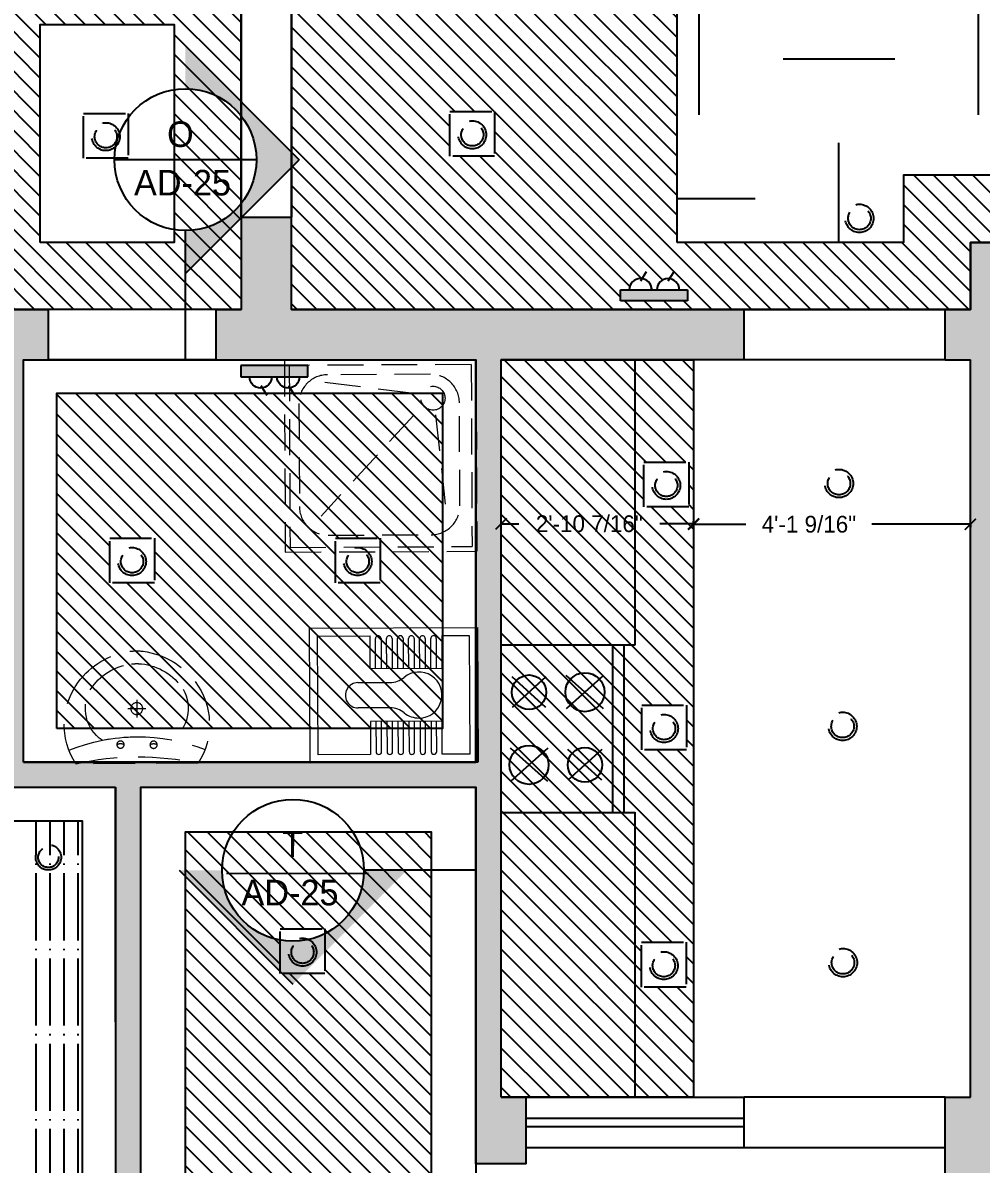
# Model space of a CAD drawing. Extents: x 10753 to 18704, y -5361 to 1140.
# Drawn here: x 13014.5 to 13186, y -1302.2 to -1097.9 of the extents above; entities that cross this region are included whole.
import ezdxf

# ---------------------------------------------------------------- set-up
doc = ezdxf.new("R2010")
doc.units = 0
doc.header["$LTSCALE"] = 30
doc.header["$MEASUREMENT"] = 0
doc.header["$PDMODE"] = 3
doc.linetypes.add('HIDDEN', pattern=[0.375, 0.25, -0.125])
doc.layers.get('0').update_dxf_attribs({"linetype": 'CONTINUOUS'})
doc.layers.get('DEFPOINTS').update_dxf_attribs({"linetype": 'CONTINUOUS'})
for name, color, linetype in [('Ceiling Plans', 165, 'CONTINUOUS'), ('CEILING SECTION', 33, 'CONTINUOUS'), ('E-SAVERS', 2, 'HIDDEN'), ('furniture', 9, 'CONTINUOUS'), ('stairs terrace', 1, 'CONTINUOUS'), ('SWITCHES', 3, 'CONTINUOUS'), ('W', 7, 'CONTINUOUS'), ('WALL', 2, 'CONTINUOUS'), ('Walls Hatch', 51, 'CONTINUOUS'), ('WINDOW', 5, 'CONTINUOUS')]:
    doc.layers.add(name, color=color, linetype=linetype)
doc.layers.add('hatich', color=8, linetype='HIDDEN', lineweight=5)
doc.styles.add('EE', font='eurr____.ttf')
doc.styles.get("Standard").update_dxf_attribs({"font": 'stylu.ttf', "height": 3})
doc.dimstyles.new('D1', dxfattribs={"dimtxt": 6, "dimasz": 5, "dimexe": 1, "dimexo": 2, "dimgap": 1, "dimtad": 1, "dimdec": 4, "dimzin": 3, "dimdsep": 46, "dimlunit": 4, "dimtxsty": 'Standard', "dimcen": 3, "dimclrd": 7, "dimclre": 7, "dimclrt": 2, "dimadec": 0, "dimazin": 0, "dimtfac": 1, "dimtdec": 4, "dimtofl": 0, "dimtmove": 2, "dimatfit": 3, "dimfxl": 1, "dimfrac": 2, "dimtolj": 1, "dimtzin": 1, "dimarcsym": 0})
pattern_1 = [(135, (11785.538, -16364.4257), (-1.76776695, -1.76776695), [])]

# ---------------------------------------------------------------- blocks, each defined once
blk = doc.blocks.new('COOKR1')
at = {"layer": 'W'}
for p, q in [((0.68, 40.15), (24.68, 40.15)), ((20.68, 10.15), (20.68, 40.15)), ((22.68, 10.15), (22.68, 40.15)), ((8.71, 28.92), (2.65, 34.38)), ((8.71, 34.38), (2.65, 28.92)), ((19.02, 28.65), (12.34, 34.65)), ((19.02, 34.65), (12.34, 28.65)), ((9.02, 21.65), (2.34, 15.65)), ((9.02, 15.65), (2.34, 21.65)), ((18.71, 21.38), (12.65, 15.92)), ((18.71, 15.92), (12.65, 21.38)), ((0.68, 10.15), (24.68, 10.15))]:
    blk.add_line(p, q, dxfattribs=at)
for centre, radius in [((5.68, 31.65), 3.08), ((15.68, 31.65), 3.49), ((5.68, 18.65), 3.49), ((15.68, 18.65), 3.08)]:
    blk.add_circle(centre, radius, dxfattribs=at)
blk = doc.blocks.new('SB')
for p, q in [((0, 6), (1, 6)), ((0, 0), (0, 6)), ((1, 6), (1, 0)), ((1.79, 4.2), (2.63, 3.67)), ((1.79, 1.73), (2.63, 1.2)), ((1, 0), (0, 0))]:
    blk.add_line(p, q)
for centre in [(1, 4.22), (1, 1.75)]:
    blk.add_arc(centre, 1, 270, 90)
blk.add_solid([(0, 0), (1, 0), (0, 6), (1, 6)])
blk = doc.blocks.new('A$C17367797')
at = {"color": 2}
for p, q in [((11.4, 10.32), (14.59, 10.32)), ((13, 8.73), (13, 11.92))]:
    blk.add_line(p, q, dxfattribs=at)
for points in [[(23.94, 20.16), (2.06, 20.16, 0.313319), (2.54, 5.54, 0.199679), (11.81, 0.07, 0.059042), (14.19, 0.07, 0.199679), (23.46, 5.54, 0.313319)], [(21.3, 6.91, 0.393124), (19.21, 15.96, -0.095727), (6.79, 15.96, 0.393124), (4.7, 6.91, 0.226359), (12.1, 2.33, 0.028741), (13, 2.28, 0.028741), (13.9, 2.33, 0.226359)]]:
    blk.add_lwpolyline(points, format="xyb", close=True)
for centre in [(10.05, 16.76), (15.98, 16.81)]:
    blk.add_circle(centre, 0.647)
blk.add_circle((13, 10.32), 1.06, dxfattribs=at)
for centre, radius, start, end in [((13, 69.54), 50.58, 257.5052, 282.4948), ((13, 48.1), 32.74, 248.1629, 291.8371), ((10.05, 17.72), 1.15, 235.9223, 304.0777), ((15.97, 17.76), 1.15, 236.7204, 304.8758)]:
    blk.add_arc(centre, radius, start, end)
blk = doc.blocks.new('SHAWER1')
for p, q in [((1, -1), (1, -41)), ((1, -1), (41, -1)), ((2, -2), (2, -40)), ((2, -2), (40, -2)), ((40, -40), (40, -2)), ((41, -41), (41, -1)), ((12.5, -9.5), (31.5, -7.5)), ((8, -14), (5.5, -33.5)), ((12.5, -14), (33.5, -33.5)), ((2, -40), (40, -40)), ((1, -41), (41, -41))]:
    blk.add_line(p, q)
blk.add_lwpolyline([(31.5, -4.5), (10, -4.5, 0.414214), (4, -10.5), (4, -32, 0.414214), (10, -38), (31.5, -38, 0.414214), (37.5, -32), (37.5, -10.5, 0.414214)], format="xyb", close=True)
blk.add_circle((9, -10), 2.5)
blk = doc.blocks.new('_ArchTick')
at = {"color": 0, "linetype": 'ByBlock', "const_width": 0.15}
blk.add_lwpolyline([(-0.5, -0.5), (0.5, 0.5)], dxfattribs=at)
blk = doc.blocks.new('*D374')
at = {"layer": 'Ceiling Plans', "color": 4, "lineweight": -2, "transparency": 16777216}
for p, q in [((13134.54, -1187.67), (13134.54, -1188.17)), ((13134.54, -1187.67), (13143.91, -1187.67)), ((13184.1, -1187.67), (13166.46, -1187.67)), ((13184.1, -1187.67), (13184.1, -1188.17))]:
    blk.add_line(p, q, dxfattribs=at)
at = {"layer": 'DEFPOINTS', "color": 0, "transparency": 16777216}
for p in [(13134.54, -1186.73), (13184.1, -1186.73), (13134.54, -1187.67)]:
    blk.add_point(p, dxfattribs=at)
at = {"layer": 'Ceiling Plans', "color": 4, "lineweight": -2, "transparency": 16777216, "xscale": 2, "yscale": 2, "zscale": 2, "rotation": 180}
blk.add_blockref('_ArchTick', (13134.54, -1187.67), dxfattribs=at)
at = {"layer": 'Ceiling Plans', "color": 4, "lineweight": -2, "transparency": 16777216, "xscale": 2, "yscale": 2, "zscale": 2}
blk.add_blockref('_ArchTick', (13184.1, -1187.67), dxfattribs=at)
at = {"layer": 'Ceiling Plans', "color": 4, "transparency": 16777216, "insert": (13155.19, -1187.67), "char_height": 3, "attachment_point": 5}
blk.add_mtext('\\A1;4\'-1 9/16"', dxfattribs=at)
blk = doc.blocks.new('*D375')
at = {"layer": 'Ceiling Plans', "color": 4, "lineweight": -2, "transparency": 16777216}
for p, q in [((13100.1, -1187.58), (13100.1, -1187.08)), ((13100.1, -1187.58), (13103.28, -1187.58)), ((13134.54, -1187.58), (13128.51, -1187.58)), ((13134.54, -1187.58), (13134.54, -1187.08))]:
    blk.add_line(p, q, dxfattribs=at)
at = {"layer": 'DEFPOINTS', "color": 0, "transparency": 16777216}
for p in [(13100.1, -1187.58), (13100.1, -1187.67), (13134.54, -1187.67)]:
    blk.add_point(p, dxfattribs=at)
at = {"layer": 'Ceiling Plans', "color": 4, "lineweight": -2, "transparency": 16777216, "xscale": 2, "yscale": 2, "zscale": 2, "rotation": 180}
blk.add_blockref('_ArchTick', (13100.1, -1187.58), dxfattribs=at)
at = {"layer": 'Ceiling Plans', "color": 4, "lineweight": -2, "transparency": 16777216, "xscale": 2, "yscale": 2, "zscale": 2}
blk.add_blockref('_ArchTick', (13134.54, -1187.58), dxfattribs=at)
at = {"layer": 'Ceiling Plans', "color": 4, "transparency": 16777216, "insert": (13115.89, -1187.58), "char_height": 3, "attachment_point": 5}
blk.add_mtext('\\A1;2\'-10 7/16"', dxfattribs=at)

msp = doc.modelspace()

# ---------------------------------------------------------------- hatches: boundary and pattern name
at = {"layer": 'Ceiling Plans'}
h = msp.add_hatch(dxfattribs=at)
h.set_pattern_fill('ANSI31', color=200, scale=20, angle=90)
h.set_pattern_definition(pattern_1)
h.paths.add_polyline_path([(13062.60457, -1086.21197), (13062.60457, -1149.21197), (13184.10457, -1149.21197), (13184.10457, -1137.21197), (13293.06889, -1137.21197), (13293.06889, -1086.21197, -0.397097335), (13380.60457, -993.37264), (13380.60457, -909.21197), (13119.60457, -909.21197), (13119.60457, -1086.21197)])
h.paths.add_polyline_path([(13098.94923, -1113.7842), (13098.94923, -1121.7842), (13090.94923, -1121.7842), (13090.94923, -1113.7842)], flags=16)
h.paths.add_polyline_path([(13131.60457, -921.21197), (13368.60457, -921.21197), (13368.60457, -982.67455, 0.366075072), (13281.06889, -1086.21197), (13281.06889, -1125.21197), (13172.10457, -1125.21197), (13172.10457, -1137.21197), (13131.60457, -1137.21197)], flags=16)
h.paths.add_polyline_path([(13127.0476, -1145.67551), (13127.97717, -1145.67551, -1), (13131.97717, -1145.67551), (13133.48422, -1145.67551), (13133.48422, -1147.67551), (13121.48422, -1147.67551), (13121.48422, -1145.67551), (13123.0476, -1145.67551, -1)], flags=16)
h.paths.add_polyline_path([(13207.94211, -1021.50922), (13184.57621, -1033.18318), (13182.44457, -1032.11818), (13217.2594, -962.43471), (13249.37785, -978.48153), (13262.34195, -1004.42972), (13280.42957, -995.39287), (13246.17347, -1063.95802), (13223.48739, -1052.62374)], flags=0)
h.paths.add_polyline_path([(13264.98906, -1134.53242), (13266.55244, -1134.53242, -1), (13270.55244, -1134.53242), (13271.48202, -1134.53242, -1), (13275.48202, -1134.53242), (13276.98906, -1134.53242), (13276.98906, -1136.53242), (13264.98906, -1136.53242)], flags=16)
h.paths.add_polyline_path([(13233.43971, -919.39801), (13233.43971, -911.06935), (13268.32005, -911.06935), (13268.32005, -919.39801)], flags=16)
h.paths.add_polyline_path([(13346.61206, -912.16887), (13346.61206, -910.16887), (13358.61206, -910.16887), (13358.61206, -912.16887), (13357.10502, -912.16887, -1), (13353.10502, -912.16887), (13352.17544, -912.16887, -1), (13348.17544, -912.16887)], flags=16)
h.paths.add_polyline_path([(13242.82891, -918.29073), (13258.46859, -918.29073), (13258.46859, -912.95634), (13242.82891, -912.95634)], flags=8)
h = msp.add_hatch(dxfattribs=at)
h.set_pattern_fill('CHKDS', color=200, scale=20, angle=90, pattern_type=2)
h.set_pattern_definition([(90, (11785.538, -16364.426), (-25, 25), [20, -30]), (180, (11795.538, -16329.426), (-25, -25), [20, -30])])
h.paths.add_polyline_path([(13131.60457, -921.21197), (13131.60457, -1137.21197), (13172.10457, -1137.21197), (13172.10457, -1125.21197), (13281.06889, -1125.21197), (13280.81009, -1120.13634, -0.414213562), (13278.28102, -1122.66541, -1), (13278.28102, -1117.60727, -0.414213562), (13280.81009, -1120.13634), (13280.66214, -1101.83315, -0.411980948), (13278.13315, -1104.34293, -1), (13278.13315, -1099.28479, -0.414213562), (13280.66221, -1101.81386), (13281.06889, -1086.21197, -0.276949328), (13336.58393, -993.53454, -0.123227104), (13335.39272, -993.83265, -15.937253933), (13335.39272, -993.32683, -1), (13335.39272, -989.28032, -1.106551939), (13336.61278, -993.58857, -0.081009639), (13368.60457, -982.67455), (13368.60457, -921.21197), (13294.17025, -921.53035, -1), (13294.17025, -926.58848, -1), (13294.17025, -921.53035), (13219.26034, -921.53035, -0.999021246), (13219.25539, -926.58848, -1), (13219.25539, -921.53035)])
h.paths.add_polyline_path([(13154.23495, -929.26992, -1), (13154.23495, -924.21178, -1)], flags=16)
h.paths.add_polyline_path([(13154.23495, -928.76411, -1), (13154.23495, -924.7176, -1)], flags=0)
h.paths.add_polyline_path([(13137.30117, -945.33459, -1), (13137.30117, -940.27645, -1)], flags=16)
h.paths.add_polyline_path([(13137.30117, -944.82878, -1), (13137.30117, -940.78227, -1)], flags=0)
h.paths.add_polyline_path([(13208.8971, -962.81298, -1), (13208.8971, -967.87111, -1)], flags=16)
h.paths.add_polyline_path([(13208.8971, -963.31879, -1), (13208.8971, -967.3653, -1)], flags=0)
h.paths.add_polyline_path([(13137.30117, -929.26992, -1), (13137.30117, -924.21178, -1)], flags=16)
h.paths.add_polyline_path([(13137.30117, -928.76411, -1), (13137.30117, -924.7176, -1)], flags=0)
h.paths.add_polyline_path([(13217.2594, -962.43471), (13249.37785, -978.48153), (13245.22955, -970.17854), (13278.44038, -953.58591), (13274.60527, -945.73401), (13274.62543, -944.249), (13275.20394, -943.39507), (13276.64976, -942.28514), (13278.26072, -941.87635), (13279.5562, -941.747), (13280.65372, -942.44436), (13285.26169, -950.17788), (13309.54851, -938.04382), (13326.66091, -972.295), (13280.42957, -995.39287), (13246.17347, -1063.95802), (13223.48739, -1052.62374), (13225.05451, -1055.7604), (13160.73555, -1087.89512), (13159.37269, -1085.16728), (13158.40298, -1084.76587), (13157.24348, -1083.57514), (13156.48372, -1082.51789), (13156.53889, -1081.21873), (13156.99362, -1080.40548), (13143.62315, -1053.64394), (13161.53176, -1044.69653), (13157.73967, -1036.93269), (13157.75982, -1035.44768), (13158.33834, -1034.59375), (13159.78416, -1033.48382), (13161.39511, -1033.07503), (13162.69059, -1032.94568), (13163.78812, -1033.64304), (13168.34578, -1041.29214), (13184.57621, -1033.18318), (13182.44457, -1032.11818)], flags=16)
h.paths.add_polyline_path([(13181.06847, -1026.66579, -1), (13181.06847, -1021.60765, -1)], flags=16)
h.paths.add_polyline_path([(13181.06847, -1026.15998, -1), (13181.06847, -1022.11347, -1)], flags=0)
h.paths.add_polyline_path([(13203.05367, -1061.9205), (13202.51795, -1063.1071), (13201.36525, -1063.7089), (13197.86153, -1063.75711), (13165.80762, -1079.77172), (13173.04537, -1069.02827), (13172.94057, -1067.4461), (13172.34245, -1066.48776), (13171.03008, -1065.42564), (13171.76617, -1064.16726, -0.062143507), (13170.69049, -1063.50122), (13169.90899, -1064.77677), (13168.861, -1064.4318), (13167.27084, -1064.12537), (13166.2818, -1064.45749, -0.308236963), (13166.51796, -1054.24293), (13167.51472, -1054.73362), (13168.64373, -1054.69481), (13170.21974, -1054.08932), (13170.94148, -1055.35599, -0.062143507), (13172.05613, -1054.75744), (13171.34222, -1053.44287), (13172.16497, -1052.70777), (13173.22543, -1051.48386), (13173.43232, -1050.46127, -0.308236963), (13182.1603, -1055.77307), (13182.55477, -1055.5091), (13201.54056, -1056.82596), (13202.81654, -1057.58592), (13203.26681, -1058.5139), (13203.50513, -1060.32098)], flags=0)
h.paths.add_polyline_path([(13274.10909, -992.37646), (13273.34933, -991.31921), (13273.4045, -990.02005), (13282.69078, -973.41215), (13283.14741, -973.25881, -0.308236963), (13283.38357, -963.04426), (13284.38033, -963.53494), (13285.50934, -963.49613), (13287.08534, -962.89064), (13287.80709, -964.15731, -0.062143507), (13288.92173, -963.55876), (13288.20782, -962.24419), (13289.03058, -961.50909), (13290.09103, -960.28518), (13290.29792, -959.26259, -0.308236963), (13299.02591, -964.57439), (13299.42038, -964.31042), (13318.40617, -965.62728), (13319.68215, -966.38724), (13320.13242, -967.31522), (13320.37073, -969.1223), (13319.91928, -970.72182), (13319.38356, -971.90842), (13318.23086, -972.51022), (13314.95262, -972.55533), (13282.56198, -988.73818), (13279.27764, -993.61334), (13277.98151, -994.33839), (13276.95272, -994.26434), (13275.26858, -993.56719)], flags=0)
h.paths.add_polyline_path([(13281.56078, -1000.60957, -1), (13281.56078, -1005.66771, -1)], flags=16)
h.paths.add_polyline_path([(13281.56078, -1001.11539, -1), (13281.56078, -1005.1619, -1)], flags=0)
h.paths.add_polyline_path([(13135.27791, -1083.18979, -1), (13135.27791, -1078.13165, -1)], flags=16)
h.paths.add_polyline_path([(13135.27791, -1082.68398, -1), (13135.27791, -1078.63747, -1)], flags=0)
h.paths.add_polyline_path([(13257.04506, -1052.99432, -1), (13257.04506, -1058.05245, -1)], flags=16)
h.paths.add_polyline_path([(13257.04506, -1053.50013, -1), (13257.04506, -1057.54664, -1)], flags=0)
h.paths.add_polyline_path([(13189.35754, -1122.706, -1), (13189.35754, -1117.64787, -1)], flags=16)
h.paths.add_polyline_path([(13189.35754, -1122.20019, -1), (13189.35754, -1118.15368, -1)], flags=0)
h.paths.add_polyline_path([(13341.54817, -954.33724, -0.315298789), (13342.37437, -954.91575), (13343.53034, -954.49501, -0.436485524), (13344.20864, -953.17298, -0.099420373), (13344.20864, -950.52601, -0.436485524), (13343.53034, -949.20397), (13342.37437, -948.78323, -0.315298789), (13341.54817, -949.36174, -1), (13341.54817, -947.6033, -0.520567051), (13342.37437, -948.78323), (13343.53034, -949.20397, -0.315298789), (13344.48243, -948.53731, -0.106526237), (13344.89974, -948.62724, -0.099420373), (13346.60118, -946.59954, -0.436485524), (13346.93136, -945.1508), (13346.31628, -944.08545, -0.131652498), (13345.87667, -944.20324, -1), (13345.87667, -942.4448, -0.767326988), (13346.31628, -944.08545), (13346.93136, -945.1508, -0.131652498), (13347.43796, -945.01505, -0.288267883), (13348.3511, -945.58922, -0.099420373), (13350.95785, -945.12958, -0.436485524), (13352.14202, -944.23202), (13352.35563, -943.02055, -0.916331174), (13352.50831, -941.27546, -1.091308501), (13352.35563, -943.02055), (13352.14202, -944.23202, -0.436485524), (13352.94779, -945.48046, -0.099420373), (13355.24013, -946.80395, -0.195840099), (13355.94804, -946.51561, -0.221694663), (13356.7242, -946.87754), (13357.66655, -946.08681, -0.637070261), (13358.34008, -944.64243, -1), (13358.34008, -946.40088, -0.221694663), (13357.66655, -946.08681), (13356.7242, -946.87754, -0.436485524), (13356.53897, -948.35184, -0.099420373), (13357.44428, -950.83918, -0.436485524), (13358.53384, -951.84949), (13359.764, -951.84949, -0.414213562), (13360.64322, -950.97027, -1), (13360.64322, -952.72871, -0.414213562), (13359.764, -951.84949), (13358.53384, -951.84949, -0.436485524), (13357.44428, -952.85981, -0.099420373), (13356.53897, -955.34715, -0.436485524), (13356.7242, -956.82145), (13357.66655, -957.61218, -0.221694663), (13358.34008, -957.29811, -1), (13358.34008, -959.05655, -0.637070261), (13357.66655, -957.61218), (13356.7242, -956.82145, -0.221694663), (13355.94804, -957.18337, -0.195840099), (13355.24013, -956.89504, -0.099420373), (13352.94779, -958.21852, -0.436485524), (13352.14202, -959.46697), (13352.35563, -960.67844, -1.091308501), (13352.50831, -962.42352, -0.916331174), (13352.35563, -960.67844), (13352.14202, -959.46697, -0.436485524), (13350.95785, -958.5694, -0.099420373), (13348.3511, -958.10976, -0.288267883), (13347.43796, -958.68393, -0.131652498), (13346.93136, -958.54819), (13346.31628, -959.61354, -0.767326988), (13345.87667, -961.25419, -1), (13345.87667, -959.49574, -0.131652498), (13346.31628, -959.61354), (13346.93136, -958.54819, -0.436485524), (13346.60118, -957.09945, -0.099420373), (13344.89974, -955.07175, -0.106526237), (13344.48243, -955.16168, -0.315298789), (13343.53034, -954.49501), (13342.37437, -954.91575, -0.520567051), (13341.54817, -956.09569, -1)], flags=16)
h.paths.add_polyline_path([(13350.79885, -949.66271, -1), (13350.79885, -954.03627, -1)], flags=0)
h.paths.add_polyline_path([(13164.23398, -1135.44258, -1), (13164.23398, -1130.38444, -1)], flags=16)
h.paths.add_polyline_path([(13164.23398, -1134.93677, -1), (13164.23398, -1130.89026, -1)], flags=0)
h.paths.add_polyline_path([(13259.97268, -1117.64787, -1), (13259.97268, -1122.706, -1)], flags=16)
h.paths.add_polyline_path([(13259.97268, -1118.15368, -1), (13259.97268, -1122.20019, -1)], flags=0)
h = msp.add_hatch(dxfattribs=at)
h.set_pattern_fill('ANSI31', color=200, scale=20, angle=90)
h.set_pattern_definition([(135, (15416.9126, -16542.626), (-1.76776695, -1.76776695), [])])
h.paths.add_polyline_path([(13005.60457, -1149.21197), (13053.60457, -1149.21197), (13053.60457, -1086.21197), (13005.60457, -1086.21197)])
h.paths.add_polyline_path([(13017.60457, -1098.21197), (13041.60457, -1098.21197), (13041.60457, -1137.21197), (13017.60457, -1137.21197)], flags=16)
h = msp.add_hatch(dxfattribs=at)
h.set_pattern_fill('ANSI31', color=200, scale=20, angle=90)
h.set_pattern_definition(pattern_1)
h.paths.add_polyline_path([(13043.60457, -1330.21197), (13043.60457, -1242.71197), (13087.60457, -1242.71197), (13087.60457, -1330.21197)])
h.paths.add_polyline_path([(13060.56789, -1268.06067), (13060.56789, -1260.06067), (13068.56789, -1260.06067), (13068.56789, -1268.06067)], flags=16)
h.paths.add_polyline_path([(13060.48516, -1315.39756), (13060.48516, -1307.39756), (13068.48516, -1307.39756), (13068.48516, -1315.39756)], flags=16)
at = {"layer": 'CEILING SECTION'}
for points in [[(13043.60675, -1142.79846), (13043.60675, -1135.11166, 0.414213562), (13056.30627, -1122.41213, 0.414213562), (13043.60675, -1109.71261), (13043.60675, -1102.0258), (13063.99308, -1122.41213)], [(13042.4694, -1249.58562), (13050.15621, -1249.58562, 0.414213562), (13062.85574, -1262.28515, 0.414213562), (13075.55526, -1249.58562), (13083.24207, -1249.58562), (13062.85574, -1269.97195)]]:
    msp.add_hatch(color=256, dxfattribs=at).paths.add_polyline_path(points)
at = {"layer": 'Walls Hatch'}
h = msp.add_hatch(color=51, dxfattribs=at)
h.dxf.hatch_style = 1
h.paths.add_polyline_path([(13110.60457, -900.21197), (13110.60457, -1077.21197), (13106.10457, -1077.21197), (13106.10457, -1086.21197), (13119.60457, -1086.21197), (13119.60457, -909.21197), (13178.10457, -909.21197), (13178.10457, -900.21197)])
h.paths.add_polyline_path([(12930.60457, -1077.21197), (12930.60457, -957.21197), (12917.10457, -957.21197), (12917.10457, -961.71197), (12921.60457, -961.71197), (12921.60457, -1057.71197), (12825.60457, -1057.71197), (12825.60457, -1048.71197), (12816.60457, -1048.71197), (12816.60457, -1090.71197), (12825.60457, -1090.71197), (12825.60457, -1062.21197), (12921.60457, -1062.21197), (12921.60457, -1086.21197), (13005.60457, -1086.21197), (13053.60457, -1086.21197), (13053.60457, -1090.71197), (13062.60457, -1090.71197), (13062.60457, -1086.21197), (13064.10457, -1086.21197), (13064.10457, -1077.21197)])
h.paths.add_polyline_path([(13053.60457, -1132.71197), (13053.60457, -1149.21197), (13049.1025, -1149.21197), (13049.1025, -1158.21197), (13095.60457, -1158.21197), (13095.60457, -1230.21197), (13014.60457, -1230.21197), (13014.60457, -1158.21197), (13019.1025, -1158.21197), (13019.1025, -1149.21197), (13005.60457, -1149.21197), (13005.60457, -1230.21197), (12825.7528, -1230.21197), (12825.60457, -1230.21197), (12825.60457, -1174.71197), (12816.60457, -1174.71197), (12816.60457, -1234.71197), (12882.60457, -1234.71197), (12969.60457, -1234.71197), (13031.10457, -1234.71197), (13031.10457, -1338.21197), (12996.60457, -1338.21197), (12996.60457, -1347.21197), (13031.10457, -1347.21197), (13104.60457, -1347.21197), (13104.60457, -1338.21197), (13035.60457, -1338.21197), (13035.60457, -1234.71197), (13095.60457, -1234.71197), (13095.60457, -1302.14447), (13104.60457, -1302.14447), (13104.60457, -1290.21197), (13100.10457, -1290.21197), (13100.10457, -1158.21197), (13139.82997, -1158.21197), (13143.60457, -1158.21197), (13143.60457, -1149.21197), (13062.60457, -1149.21197), (13062.60457, -1132.71197)])
h.paths.add_polyline_path([(12825.60457, -1338.21197), (12825.60457, -1296.21197), (12830.10457, -1296.21197), (12830.10457, -1291.71197), (12816.60457, -1291.71197), (12816.60457, -1347.21197), (12912.60457, -1347.21197), (12912.60457, -1338.21197), (12887.10457, -1338.21197), (12887.10457, -1291.71197), (12854.10457, -1291.71197), (12854.10457, -1296.21197), (12882.60457, -1296.21197), (12882.60457, -1338.21197)])
h.paths.add_polyline_path([(12816.60457, -876.21197), (12816.60457, -1000.71197), (12825.60457, -1000.71197), (12825.60457, -961.71197), (12887.10457, -961.71197), (12887.10457, -957.21197), (12825.60457, -957.21197), (12825.60457, -885.21197), (12921.60457, -885.21197), (12921.60457, -912.21197), (12930.60457, -912.21197), (12930.60457, -885.21197), (12966.607, -885.21197), (12966.607, -876.21197)])
h.paths.add_polyline_path([(13322.10457, -900.21197), (13322.10457, -909.21197), (13380.60457, -909.21197), (13380.60457, -933.30958, -0.022070349), (13394.10457, -933.42313), (13394.10457, -924.41139, 0.006949214), (13389.60457, -924.25055), (13389.60457, -900.21197)])
h.paths.add_polyline_path([(13293.06889, -1086.21197), (13293.06889, -1090.71197), (13302.06889, -1090.71197), (13302.06889, -1086.21197, -0.98816443), (13470.04507, -1084.21197), (13415.10457, -1084.21197), (13415.10457, -1093.21197), (13424.10457, -1093.21197), (13424.10457, -1088.71197), (13479.03528, -1088.71197, 1.013533646)])
h.paths.add_polyline_path([(13184.10457, -1137.21197), (13184.10457, -1149.21197), (13179.60457, -1149.21197), (13179.60457, -1158.21197), (13184.10457, -1158.21197), (13184.10457, -1290.21197), (13179.60457, -1290.21197), (13179.60457, -1347.21197), (13214.10457, -1347.21197), (13214.10457, -1338.21197), (13188.60457, -1338.21197), (13188.60457, -1222.71197), (13215.60457, -1222.71197), (13215.60457, -1218.21197), (13188.60457, -1218.21197), (13188.60457, -1146.21197), (13266.60457, -1146.21197), (13266.60457, -1186.71197), (13275.60457, -1186.71197), (13275.60457, -1146.21197), (13302.06889, -1146.21197), (13302.06889, -1132.71197), (13293.06889, -1132.71197), (13293.06889, -1137.21197)])
h.paths.add_polyline_path([(13266.60457, -1216.71197), (13266.60457, -1338.21197), (13262.10457, -1338.21197), (13262.10457, -1347.21197), (13284.60457, -1347.21197), (13284.60457, -1338.21197), (13275.60457, -1338.21197), (13275.60457, -1216.71197)], flags=17)
h.paths.add_polyline_path([(13415.10457, -1135.21197), (13415.10457, -1137.21197), (13344.06889, -1137.21197), (13344.06889, -1146.21197), (13419.60457, -1146.21197), (13419.60457, -1338.21197), (13400.10457, -1338.21197), (13400.10457, -1347.21197), (13439.10457, -1347.21197), (13439.10457, -1338.21197), (13424.10457, -1338.21197), (13424.10457, -1135.21197)])
h.paths.add_polyline_path([(13356.60457, -1338.21197), (13356.60457, -1347.21197), (13370.10457, -1347.21197), (13370.10457, -1338.21197)], flags=17)
h.paths.add_polyline_path([(13370.10457, -1338.21197), (13381.35457, -1347.21197), (13388.85457, -1347.21197), (13400.10457, -1338.21197)], flags=17)
h.paths.add_polyline_path([(13370.10457, -1338.21197), (13370.10457, -1347.21197), (13381.35457, -1347.21197)], flags=16)
h.paths.add_polyline_path([(13388.85457, -1347.21197), (13400.10457, -1347.21197), (13400.10457, -1338.21197)], flags=16)
h.paths.add_polyline_path([(13466.10457, -1167.19171), (13466.10457, -1287.21197), (13475.10457, -1287.21197), (13475.10457, -1167.19171), (13499.10457, -1167.19171), (13499.10457, -1158.19171), (13475.10457, -1158.19171, 0.414213562)])
h.paths.add_polyline_path([(13521.07969, -1158.19171), (13499.10457, -1158.19171), (13499.10457, -1167.19171), (13526.3767, -1167.19171, 0.066681892), (13542.74331, -1127.40813), (13534.03918, -1125.11946, -0.058237248)])
h.paths.add_polyline_path([(13476.11029, -951.53997), (13471.10799, -959.02175, -0.094745019), (13512.03291, -999.36691), (13519.44256, -994.25837, 0.094745019)])
h.paths.add_polyline_path([(13431.85935, -930.81817), (13429.31544, -939.45116, -0.018581867), (13440.09313, -943.06735), (13443.27103, -934.64708, 0.018581867)])
h.paths.add_polyline_path([(13528.18221, -1029.53038, -0.02209114), (13532.62924, -1042.29087), (13541.25044, -1039.70728, 0.02209114), (13536.54182, -1026.19617)])
h.paths.add_polyline_path([(13538.83482, -1077.75199, -0.02209114), (13538.98545, -1091.26433), (13547.98054, -1091.56153, 0.02209114), (13547.82105, -1077.25434)])

# ---------------------------------------------------------------- linework, layer by layer
at = {"layer": 'Ceiling Plans'}
for p, q in [((13053.60457, -1132.71197), (13053.60457, -1090.71197)), ((13062.60457, -1090.71197), (13062.60457, -1132.71197)), ((13049.1025, -1149.21197), (13019.1025, -1149.21197)), ((13143.60457, -1149.21197), (13179.60457, -1149.21197)), ((13049.1025, -1158.21197), (13019.1025, -1158.21197)), ((13179.60457, -1158.21197), (13143.60457, -1158.21197)), ((13134.53713, -1174.40473), (13133.67168, -1173.53929)), ((13134.53713, -1177.94027), (13133.67168, -1177.07482)), ((13134.53713, -1223.90221), (13133.2676, -1222.63268)), ((13134.53713, -1266.32861), (13133.22749, -1265.01898)), ((13101.85194, -1290.21197), (13100.10457, -1288.46459))]:
    msp.add_line(p, q, dxfattribs=at)
at = {"layer": 'Ceiling Plans', "color": 200}
for p, q in [((13125.67168, -1183.21696), (13100.66669, -1158.21197)), ((13125.67168, -1179.68142), (13104.20223, -1158.21197)), ((13126.04705, -1176.52125), (13107.73776, -1158.21197)), ((13129.58258, -1176.52125), (13111.2733, -1158.21197)), ((13133.11811, -1176.52125), (13114.80883, -1158.21197)), ((13134.53713, -1174.40473), (13118.34436, -1158.21197)), ((13134.53713, -1170.8692), (13121.8799, -1158.21197)), ((13134.53713, -1167.33366), (13125.41543, -1158.21197)), ((13134.53713, -1163.79813), (13128.95096, -1158.21197)), ((13134.53713, -1160.2626), (13132.4865, -1158.21197)), ((13134.53713, -1158.21197), (13134.53713, -1290.21197)), ((13134.53713, -1195.61794), (13100.10457, -1161.18537)), ((13083.90629, -1224.21197), (13023.90629, -1164.21197)), ((13087.44183, -1224.21197), (13027.44183, -1164.21197)), ((13089.60457, -1222.83917), (13030.97736, -1164.21197)), ((13089.60457, -1219.30364), (13034.51289, -1164.21197)), ((13089.60457, -1215.7681), (13038.04843, -1164.21197)), ((13070.44561, -1193.07362), (13041.58396, -1164.21197)), ((13071.0635, -1190.15597), (13045.1195, -1164.21197)), ((13074.59903, -1190.15597), (13048.65503, -1164.21197)), ((13089.60457, -1201.62597), (13052.19056, -1164.21197)), ((13089.60457, -1198.09043), (13055.7261, -1164.21197)), ((13089.60457, -1194.5549), (13059.26163, -1164.21197)), ((13089.60457, -1191.01937), (13062.79717, -1164.21197)), ((13089.60457, -1187.48383), (13066.3327, -1164.21197)), ((13089.60457, -1183.9483), (13069.86823, -1164.21197)), ((13089.60457, -1180.41276), (13073.40377, -1164.21197)), ((13089.60457, -1176.87723), (13076.9393, -1164.21197)), ((13089.60457, -1173.3417), (13080.47484, -1164.21197)), ((13089.60457, -1169.80616), (13084.01037, -1164.21197)), ((13089.60457, -1166.27063), (13087.5459, -1164.21197)), ((13080.37076, -1224.21197), (13020.60457, -1164.44577)), ((13134.53713, -1199.15347), (13100.10457, -1164.72091)), ((13076.83523, -1224.21197), (13020.60457, -1167.98131)), ((13134.53713, -1202.689), (13100.10457, -1168.25644)), ((13073.29969, -1224.21197), (13020.60457, -1171.51684)), ((13134.53713, -1206.22454), (13100.10457, -1171.79197)), ((13035.70816, -1190.15597), (13020.60457, -1175.05237)), ((13134.53713, -1209.76007), (13100.10457, -1175.32751)), ((13032.17262, -1190.15597), (13020.60457, -1178.58791)), ((13134.53713, -1213.2956), (13100.10457, -1178.86304)), ((13134.53713, -1181.4758), (13133.67168, -1180.61036)), ((13030.05821, -1191.57709), (13020.60457, -1182.12344)), ((13134.53713, -1216.83114), (13100.10457, -1182.39858)), ((13134.53713, -1192.0824), (13126.97598, -1184.52125)), ((13134.53713, -1188.54687), (13130.51151, -1184.52125)), ((13134.53713, -1185.01133), (13133.67168, -1184.14589)), ((13030.05821, -1195.11262), (13020.60457, -1185.65898)), ((13134.53713, -1220.36667), (13100.10457, -1185.93411)), ((13055.62202, -1224.21197), (13020.60457, -1189.19451)), ((13130.66682, -1220.03189), (13100.10457, -1189.46964)), ((13052.08649, -1224.21197), (13020.60457, -1192.73004)), ((13069.76416, -1224.21197), (13038.05821, -1192.50602)), ((13073.50444, -1192.59691), (13073.48521, -1192.57768)), ((13089.60457, -1205.1615), (13078.44561, -1194.00255)), ((13127.13128, -1220.03189), (13100.10457, -1193.00518)), ((13048.55095, -1224.21197), (13020.60457, -1196.26558)), ((13066.22862, -1224.21197), (13038.05821, -1196.04155)), ((13125.2676, -1221.70375), (13100.10457, -1196.54071)), ((13059.15756, -1224.21197), (13033.10156, -1198.15597)), ((13062.69309, -1224.21197), (13036.63709, -1198.15597)), ((13089.60457, -1212.23257), (13075.52796, -1198.15597)), ((13089.60457, -1208.69704), (13078.44561, -1197.53808)), ((13045.01542, -1224.21197), (13020.60457, -1199.80111)), ((13125.2676, -1225.23928), (13100.10457, -1200.07624)), ((13041.47989, -1224.21197), (13020.60457, -1203.33665)), ((13134.53713, -1238.04434), (13100.10457, -1203.61178)), ((13037.94435, -1224.21197), (13020.60457, -1206.87218)), ((13134.53713, -1241.57988), (13100.10457, -1207.14731)), ((13034.40882, -1224.21197), (13020.60457, -1210.40771)), ((13134.53713, -1245.11541), (13100.10457, -1210.68285)), ((13030.87328, -1224.21197), (13020.60457, -1213.94325)), ((13134.53713, -1248.65094), (13100.10457, -1214.21838)), ((13027.33775, -1224.21197), (13020.60457, -1217.47878)), ((13134.53713, -1252.18648), (13100.10457, -1217.75391)), ((13023.80222, -1224.21197), (13020.60457, -1221.01432)), ((13134.53713, -1255.72201), (13100.10457, -1221.28945)), ((13134.53713, -1259.25755), (13100.10457, -1224.82498)), ((13134.53713, -1227.43774), (13133.2676, -1226.16821)), ((13134.53713, -1262.79308), (13100.10457, -1228.36052)), ((13134.53713, -1234.50881), (13128.06021, -1228.03189)), ((13134.53713, -1230.97327), (13131.59575, -1228.03189)), ((13130.6808, -1262.47229), (13100.10457, -1231.89605)), ((13127.14527, -1262.47229), (13100.10457, -1235.43158)), ((13125.22749, -1264.09005), (13100.10457, -1238.96712)), ((13016.91258, -1246.87611), (13016.91258, -1240.71197)), ((13019.41258, -1246.87611), (13019.41258, -1240.71197)), ((13021.91258, -1246.87611), (13021.91258, -1240.71197)), ((13024.41258, -1246.87611), (13024.41258, -1240.71197)), ((13125.22749, -1267.62558), (13100.10457, -1242.50265)), ((13134.53713, -1280.47075), (13100.10457, -1246.03819)), ((13016.91258, -1248.62611), (13016.91258, -1248.37611)), ((13019.41258, -1248.62611), (13019.41258, -1248.37611)), ((13021.91258, -1248.62611), (13021.91258, -1248.37611)), ((13024.41258, -1248.62611), (13024.41258, -1248.37611)), ((13134.53713, -1284.00628), (13100.10457, -1249.57372)), ((13016.91258, -1262.12611), (13016.91258, -1250.12611)), ((13019.41258, -1262.12611), (13019.41258, -1250.12611)), ((13021.91258, -1262.12611), (13021.91258, -1250.12611)), ((13024.41258, -1262.12611), (13024.41258, -1250.12611)), ((13134.53713, -1287.54182), (13100.10457, -1253.10925)), ((13133.67174, -1290.21197), (13100.10457, -1256.64479)), ((13130.13621, -1290.21197), (13100.10457, -1260.18032)), ((13016.91258, -1263.87611), (13016.91258, -1263.62611)), ((13019.41258, -1263.87611), (13019.41258, -1263.62611)), ((13021.91258, -1263.87611), (13021.91258, -1263.62611)), ((13024.41258, -1263.87611), (13024.41258, -1263.62611)), ((13126.60068, -1290.21197), (13100.10457, -1263.71586)), ((13016.91258, -1277.37611), (13016.91258, -1265.37611)), ((13019.41258, -1277.37611), (13019.41258, -1265.37611)), ((13021.91258, -1277.37611), (13021.91258, -1265.37611)), ((13024.41258, -1277.37611), (13024.41258, -1265.37611)), ((13123.06514, -1290.21197), (13100.10457, -1267.25139)), ((13134.53713, -1276.93522), (13128.0742, -1270.47229)), ((13134.53713, -1273.39968), (13131.60973, -1270.47229)), ((13134.53713, -1269.86415), (13133.22749, -1268.55451)), ((13119.52961, -1290.21197), (13100.10457, -1270.78692)), ((13115.99407, -1290.21197), (13100.10457, -1274.32246)), ((13112.45854, -1290.21197), (13100.10457, -1277.85799)), ((13016.91258, -1279.12611), (13016.91258, -1278.87611)), ((13016.91258, -1292.62611), (13016.91258, -1280.62611)), ((13019.41258, -1279.12611), (13019.41258, -1278.87611)), ((13019.41258, -1292.62611), (13019.41258, -1280.62611)), ((13021.91258, -1279.12611), (13021.91258, -1278.87611)), ((13021.91258, -1292.62611), (13021.91258, -1280.62611)), ((13024.41258, -1279.12611), (13024.41258, -1278.87611)), ((13024.41258, -1292.62611), (13024.41258, -1280.62611)), ((13108.92301, -1290.21197), (13100.10457, -1281.39352)), ((13105.38747, -1290.21197), (13100.10457, -1284.92906)), ((13179.60457, -1290.21197), (13143.60457, -1290.21197)), ((13016.91258, -1294.37611), (13016.91258, -1294.12611)), ((13019.41258, -1294.37611), (13019.41258, -1294.12611)), ((13021.91258, -1294.37611), (13021.91258, -1294.12611)), ((13024.41258, -1294.37611), (13024.41258, -1294.12611)), ((13016.91258, -1307.87611), (13016.91258, -1295.87611)), ((13019.41258, -1307.87611), (13019.41258, -1295.87611)), ((13021.91258, -1307.87611), (13021.91258, -1295.87611)), ((13024.41258, -1307.87611), (13024.41258, -1295.87611)), ((13143.60457, -1299.21197), (13179.60457, -1299.21197))]:
    msp.add_line(p, q, dxfattribs=at)
msp.add_lwpolyline([(13380.60457, -993.37264, 0.397097335), (13293.06889, -1086.21197), (13293.06889, -1137.21197), (13184.10457, -1137.21197), (13184.10457, -1149.21197), (13062.60457, -1149.21197), (13062.60457, -1086.21197), (13119.60457, -1086.21197), (13119.60457, -909.21197), (13380.60457, -909.21197)], format="xyb", close=True, dxfattribs=at)
at = {"layer": 'Ceiling Plans'}
msp.add_lwpolyline([(13131.60457, -1137.21197), (13131.60457, -921.21197), (13368.60457, -921.21197), (13368.60457, -982.67455, 0.366075072), (13281.06889, -1086.21197), (13281.06889, -1125.21197), (13172.10457, -1125.21197), (13172.10457, -1137.21197)], format="xyb", close=True, dxfattribs=at)
at = {"layer": 'Ceiling Plans', "color": 200}
for points in [[(13005.60457, -1149.21197), (13005.60457, -1086.21197), (13053.60457, -1086.21197), (13053.60457, -1149.21197)], [(13017.60457, -1137.21197), (13017.60457, -1098.21197), (13041.60457, -1098.21197), (13041.60457, -1137.21197)], [(13100.10457, -1290.21197), (13100.10457, -1158.21197), (13134.53713, -1158.21197), (13134.53713, -1290.21197)], [(13020.60457, -1224.21197), (13020.60457, -1164.21197), (13089.60457, -1164.21197), (13089.60457, -1224.21197)], [(12893.10457, -1332.21197), (12893.10457, -1240.71197), (13025.10457, -1240.71197), (13025.10457, -1332.21197)], [(13043.60457, -1330.21197), (13043.60457, -1242.71197), (13087.60457, -1242.71197), (13087.60457, -1330.21197)]]:
    msp.add_lwpolyline(points, close=True, dxfattribs=at)
at = {"layer": 'Ceiling Plans'}
for points in [[(13014.60457, -1230.21197), (13014.60457, -1158.21197), (13095.60457, -1158.21197), (13095.60457, -1230.21197)], [(13035.60457, -1338.21197), (13035.60457, -1234.71197), (13095.60457, -1234.71197), (13095.60457, -1338.21197)]]:
    msp.add_lwpolyline(points, close=True, dxfattribs=at)
at = {"layer": 'CEILING SECTION'}
for p, q in [((13043.60675, -1102.0258), (13063.99308, -1122.41213)), ((13056.30627, -1122.41213), (13030.90722, -1122.41213)), ((13043.60675, -1142.79846), (13063.99308, -1122.41213)), ((13043.6079, -1158.21197), (13043.60735, -1135.11166)), ((13042.4694, -1249.58562), (13062.85574, -1269.97195)), ((13095.60457, -1249.58562), (13075.55526, -1249.58562)), ((13076.34666, -1250.23161), (13050.95044, -1250.16016))]:
    msp.add_line(p, q, dxfattribs=at)
for centre in [(13043.60675, -1122.41213), (13062.85574, -1249.58562)]:
    msp.add_circle(centre, 12.69953, dxfattribs=at)
at = {"layer": 'E-SAVERS'}
for points in [[(13025.35889, -1122.11772), (13025.35889, -1114.11772), (13033.35889, -1114.11772), (13033.35889, -1122.11772)], [(13090.94923, -1121.7842), (13090.94923, -1113.7842), (13098.94923, -1113.7842), (13098.94923, -1121.7842)], [(13125.67168, -1184.52125), (13125.67168, -1176.52125), (13133.67168, -1176.52125), (13133.67168, -1184.52125)], [(13030.05821, -1198.15597), (13030.05821, -1190.15597), (13038.05821, -1190.15597), (13038.05821, -1198.15597)], [(13070.44561, -1198.15597), (13070.44561, -1190.15597), (13078.44561, -1190.15597), (13078.44561, -1198.15597)], [(13125.2676, -1228.03189), (13125.2676, -1220.03189), (13133.2676, -1220.03189), (13133.2676, -1228.03189)], [(13060.56789, -1268.06067), (13060.56789, -1260.06067), (13068.56789, -1260.06067), (13068.56789, -1268.06067)], [(13125.22749, -1270.47229), (13125.22749, -1262.47229), (13133.22749, -1262.47229), (13133.22749, -1270.47229)]]:
    msp.add_lwpolyline(points, close=True, dxfattribs=at)
for centre, radius in [((13029.35889, -1118.29376), 2.5), ((13029.35889, -1118.29376), 2), ((13094.94923, -1117.96023), 2.5), ((13094.94923, -1117.96023), 2), ((13129.67168, -1180.69729), 2.5), ((13129.67168, -1180.69729), 2), ((13034.05821, -1194.332), 2.5), ((13034.05821, -1194.332), 2), ((13074.44561, -1194.332), 2.5), ((13074.44561, -1194.332), 2), ((13129.2676, -1224.20793), 2.5), ((13129.2676, -1224.20793), 2), ((13064.56789, -1264.23671), 2.5), ((13064.56789, -1264.23671), 2), ((13129.22749, -1266.64832), 2.5), ((13129.22749, -1266.64832), 2)]:
    msp.add_circle(centre, radius, dxfattribs=at)
at = {"layer": 'E-SAVERS', "color": 2}
for centre, radius in [((13164.23398, -1132.91351), 2.52907), ((13164.23398, -1132.91351), 2.02326), ((13160.57566, -1180.36355), 2.52907), ((13160.57566, -1180.36355), 2.02326), ((13161.21899, -1223.82482), 2.52907), ((13161.21899, -1223.82482), 2.02326), ((13019.08166, -1247.26205), 2.27086), ((13019.08166, -1247.26205), 1.81668), ((13161.28291, -1266.11184), 2.52907), ((13161.28291, -1266.11184), 2.02326)]:
    msp.add_circle(centre, radius, dxfattribs=at)
at = {"layer": 'furniture'}
for p, q in [((13095.81898, -1206.13254), (13095.92671, -1230.21125)), ((13095.92671, -1230.21125), (13065.92701, -1230.34547))]:
    msp.add_line(p, q, dxfattribs=at)
at = {"layer": 'hatich', "linetype": 'Continuous'}
for p, q in [((13065.81928, -1206.26677), (13095.81898, -1206.13254)), ((13065.92701, -1230.34547), (13065.81928, -1206.26677)), ((13067.24667, -1207.68145), (13076.64132, -1207.63942)), ((13067.34169, -1228.91808), (13067.24667, -1207.68145)), ((13076.66772, -1213.54067), (13076.64132, -1207.63941)), ((13077.65455, -1213.53626), (13077.63036, -1208.12842)), ((13078.61719, -1208.124), (13078.64139, -1213.53184)), ((13079.62822, -1213.52742), (13079.60402, -1208.11958)), ((13080.59085, -1208.11517), (13080.61505, -1213.52301)), ((13081.60188, -1213.51859), (13081.57769, -1208.11075)), ((13082.56452, -1208.10634), (13082.58872, -1213.51418)), ((13083.57555, -1213.50976), (13083.55135, -1208.10192)), ((13084.53818, -1208.09751), (13084.56238, -1213.50535)), ((13085.54921, -1213.50093), (13085.52502, -1208.09309)), ((13086.51185, -1208.08868), (13086.53604, -1213.49652)), ((13087.52288, -1213.4921), (13087.49868, -1208.08426)), ((13088.48551, -1208.07985), (13088.50971, -1213.48769)), ((13089.47014, -1207.58201), (13094.4043, -1207.55994)), ((13089.47014, -1207.58201), (13089.49654, -1213.48327)), ((13094.4043, -1207.55994), (13094.49932, -1228.79657)), ((13089.49654, -1213.48327), (13076.66772, -1213.54067)), ((13074.4879, -1215.99782), (13080.23373, -1215.97211)), ((13080.25404, -1220.51154), (13074.50822, -1220.53725)), ((13089.53875, -1222.91739), (13076.70993, -1222.97479)), ((13076.70993, -1222.97479), (13076.73634, -1228.87604)), ((13077.69677, -1222.97037), (13077.72096, -1228.37821)), ((13078.70779, -1228.3738), (13078.6836, -1222.96596)), ((13079.67043, -1222.96154), (13079.69463, -1228.36938)), ((13080.68146, -1228.36497), (13080.65726, -1222.95713)), ((13081.64409, -1222.95271), (13081.66829, -1228.36055)), ((13082.65512, -1228.35613), (13082.63093, -1222.94829)), ((13083.61776, -1222.94388), (13083.64196, -1228.35172)), ((13084.62879, -1228.3473), (13084.60459, -1222.93946)), ((13085.59142, -1222.93505), (13085.61562, -1228.34289)), ((13086.60245, -1228.33847), (13086.57826, -1222.93063)), ((13087.56509, -1222.92622), (13087.58928, -1228.33406)), ((13088.57612, -1228.32964), (13088.55192, -1222.9218)), ((13089.56516, -1228.81864), (13089.53875, -1222.91739)), ((13076.73634, -1228.87604), (13067.34169, -1228.91808)), ((13094.49932, -1228.79657), (13089.56516, -1228.81864))]:
    msp.add_line(p, q, dxfattribs=at)
for centre, radius, start, end in [((13078.12377, -1208.12621), 0.49342, 0.2563589, 180.2563589), ((13080.09744, -1208.11738), 0.49342, 0.2563589, 180.2563589), ((13082.0711, -1208.10855), 0.49342, 0.2563759, 180.2563589), ((13084.04477, -1208.09972), 0.49342, 0.2563589, 180.2563589), ((13086.01843, -1208.09088), 0.49342, 0.2563589, 180.2563759), ((13087.9921, -1208.08205), 0.49342, 0.2563589, 180.2563589), ((13080.21606, -1212.02478), 3.94737, 270.2563589, 309.8870989), ((13085.39269, -1218.21878), 4.125, 270.2563589, 129.8871169), ((13074.49806, -1218.26753), 2.26974, 90.2563589, 270.2563589), ((13080.2717, -1224.45887), 3.94737, 50.6256239, 90.2563589), ((13085.39269, -1218.21878), 4.125, 230.6256189, 270.2563589), ((13078.21438, -1228.376), 0.49342, 180.2563589, 0.2563589), ((13080.18804, -1228.36717), 0.49342, 180.2563589, 0.2563589), ((13082.16171, -1228.35834), 0.49342, 180.2563589, 0.2563589), ((13084.13537, -1228.34951), 0.49342, 180.2563589, 0.2563589), ((13086.10904, -1228.34068), 0.49342, 180.2563589, 0.2563589), ((13088.0827, -1228.33185), 0.49342, 180.2563589, 0.2563589)]:
    msp.add_arc(centre, radius, start, end, dxfattribs=at)
at = {"layer": 'stairs terrace'}
for p, q in [((13124.10457, -1209.21197), (13124.10457, -1158.21197)), ((13124.10457, -1290.21197), (13124.10457, -1239.21197))]:
    msp.add_line(p, q, dxfattribs=at)
at = {"layer": 'WALL'}
for p, q in [((13053.60457, -1132.71197), (13062.60457, -1132.71197)), ((13053.60457, -1132.71197), (13053.60457, -1149.21197)), ((13062.60457, -1149.21197), (13062.60457, -1132.71197)), ((13184.10457, -1137.21197), (13293.06889, -1137.21197)), ((13184.10457, -1149.21197), (13184.10457, -1137.21197)), ((13005.60457, -1149.21197), (13019.1025, -1149.21197)), ((13019.1025, -1158.21197), (13019.1025, -1149.21197)), ((13049.1025, -1149.21197), (13053.60457, -1149.21197)), ((13049.1025, -1158.21197), (13049.1025, -1149.21197)), ((13062.60457, -1149.21197), (13143.60457, -1149.21197)), ((13143.60457, -1158.21197), (13143.60457, -1149.21197)), ((13179.60457, -1158.21197), (13179.60457, -1149.21197)), ((13179.60457, -1149.21197), (13184.10457, -1149.21197)), ((13014.60457, -1230.21197), (13014.60457, -1158.21197)), ((13014.60457, -1158.21197), (13019.1025, -1158.21197)), ((13049.1025, -1158.21197), (13095.60457, -1158.21197)), ((13095.60457, -1230.21197), (13095.60457, -1158.21197)), ((13100.10457, -1290.21197), (13100.10457, -1158.21197)), ((13143.60457, -1158.21197), (13100.10457, -1158.21197)), ((13179.60457, -1158.21197), (13184.10457, -1158.21197)), ((13184.10457, -1290.21197), (13184.10457, -1158.21197)), ((13014.60457, -1230.21197), (13095.60457, -1230.21197)), ((12887.10457, -1234.71197), (13031.10457, -1234.71197)), ((13031.10457, -1276.71197), (13031.10457, -1234.71197)), ((13031.10457, -1234.71197), (13031.10457, -1338.21197)), ((13035.60457, -1297.71197), (13035.60457, -1234.71197)), ((13035.60457, -1234.71197), (13095.60457, -1234.71197)), ((13035.60457, -1338.21197), (13035.60457, -1234.71197)), ((13095.60457, -1302.14447), (13095.60457, -1234.71197)), ((13095.60457, -1281.21197), (13095.60457, -1297.71197)), ((13100.10457, -1290.21197), (13104.60457, -1290.21197)), ((13104.60457, -1302.14447), (13104.60457, -1290.21197)), ((13179.60457, -1347.21197), (13179.60457, -1290.21197)), ((13179.60457, -1290.21197), (13184.10457, -1290.21197)), ((13104.60457, -1302.14447), (13095.60457, -1302.14447))]:
    msp.add_line(p, q, dxfattribs=at)
at = {"layer": 'WINDOW'}
for p, q in [((13104.60457, -1290.21197), (13143.60457, -1290.21197)), ((13143.60457, -1299.21197), (13143.60457, -1290.21197)), ((13104.60457, -1293.96197), (13143.60457, -1293.96197)), ((13104.60457, -1295.46197), (13143.60457, -1295.46197)), ((13104.60457, -1299.21197), (13143.60457, -1299.21197))]:
    msp.add_line(p, q, dxfattribs=at)

# ---------------------------------------------------------------- block references
at = {"layer": 'furniture'}
msp.add_blockref('COOKR1', (13099.42409, -1249.3641), dxfattribs=at)
at = {"layer": 'hatich', "linetype": 'Continuous', "xscale": 0.8571428571431159, "yscale": 0.8571428571431159, "zscale": 0.8571428571431159, "rotation": 270.2563589254677}
msp.add_blockref('SHAWER1', (13096.45786, -1157.351), dxfattribs=at)
at = {"layer": 'hatich', "linetype": 'Continuous', "xscale": -1, "rotation": 180.2563589254678}
msp.add_blockref('A$C17367797', (13021.8574, -1210.38032), dxfattribs=at)
at = {"layer": 'SWITCHES', "yscale": 2, "zscale": 2, "rotation": 90}
for p, xscale in [((13133.48422, -1147.67551), 2), ((13065.51543, -1159.27364), -2)]:
    msp.add_blockref('SB', p, dxfattribs=dict(at, xscale=xscale))

# ---------------------------------------------------------------- texts
at = {"layer": 'CEILING SECTION', "char_height": 4.579156, "attachment_point": 1, "rotation": 359.7603176, "style": 'EE'}
for s, insert in [('{\\C0;O}', (13040.33241, -1115.54806)), ('{\\C0;T}', (13060.9273, -1242.59277))]:
    msp.add_mtext_dynamic_manual_height_columns(s, width=21.3389558, gutter_width=45, heights=[0], dxfattribs=dict(at, insert=insert))
at = {"layer": 'CEILING SECTION', "char_height": 4.5791559, "attachment_point": 1, "style": 'EE'}
for insert in [(13034.40764, -1124.23876), (13053.64657, -1251.28347)]:
    msp.add_mtext_dynamic_manual_height_columns('{\\C0;AD-25}', width=31.0716794, gutter_width=45, heights=[0], dxfattribs=dict(at, insert=insert))

# ---------------------------------------------------------------- dimensions: what is measured, and where the dimension line sits
at = {"layer": 'Ceiling Plans'}
for base, p1, p2, picture, middle in [((13100.10457, -1187.58033), (13134.53713, -1187.66909), (13100.10457, -1187.66909), '*D375', (13115.89292, -1187.58033)), ((13134.53713, -1187.66909), (13184.10457, -1186.72915), (13134.53713, -1186.72915), '*D374', (13155.18826, -1187.66909))]:
    dim = msp.add_linear_dim(base=base, p1=p1, p2=p2, angle=180, dimstyle='D1', override={"dimtxt": 3, "dimasz": 2, "dimexe": 0.5, "dimexo": 9, "dimblk": 'ArchTick', "dimclrd": 4, "dimclre": 4, "dimclrt": 4, "dimldrblk": 'ArchTick', "dimfxlon": 1}, dxfattribs=at)
    dim.commit()
    dim.dimension.update_dxf_attribs({"geometry": picture, "text_midpoint": middle, "dimtype": 161})

doc.saveas('drawing.dxf')
